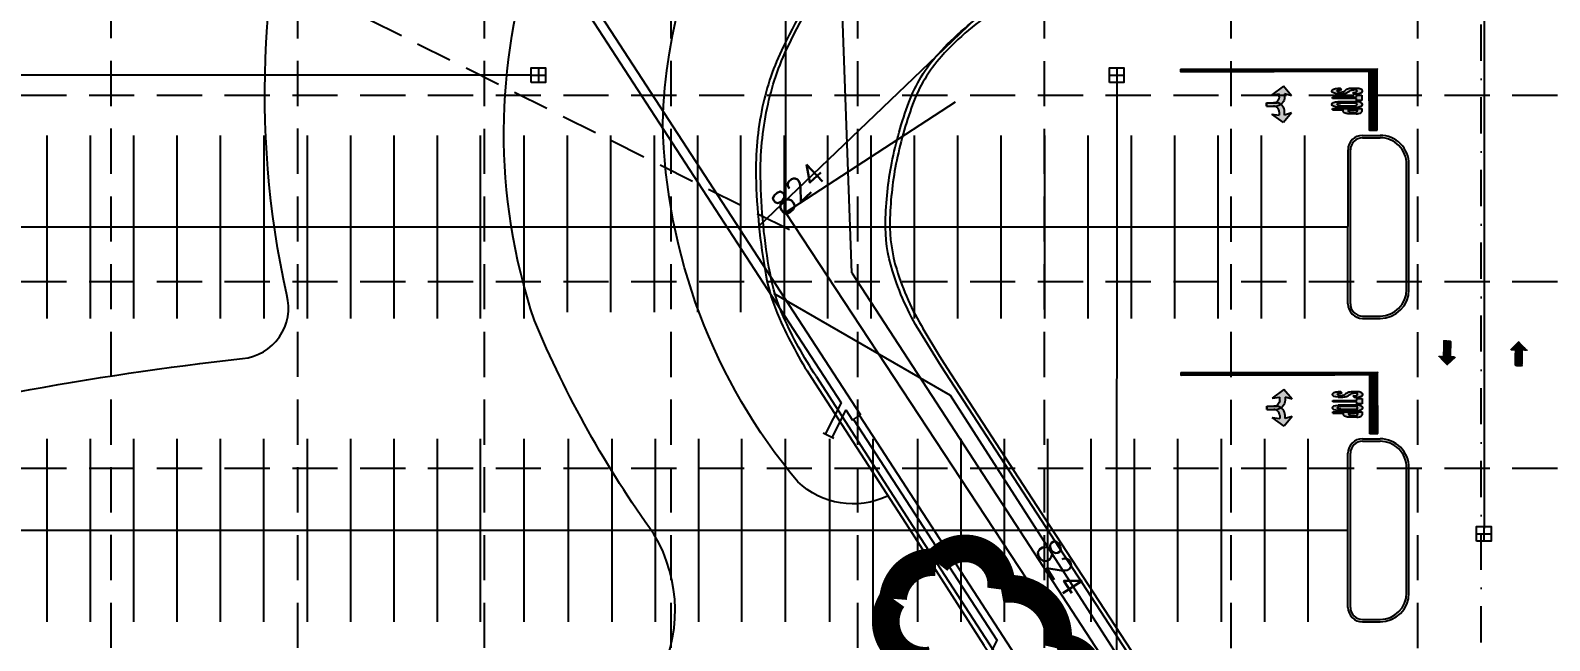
# Model space of a CAD drawing. Header units: inches. Extents: x -105549 to 5741, y -35602 to 5776.
# Drawn here: x 4793 to 5108.3, y 4614.9 to 4741.6 of the extents above; entities that cross this region are included whole.
import ezdxf

# ---------------------------------------------------------------- set-up
doc = ezdxf.new("R2010")
doc.units = ezdxf.units.IN
doc.header["$LTSCALE"] = 30
doc.header["$MEASUREMENT"] = 0
for name, pattern in [('CENTER2', [1.125, 0.75, -0.125, 0.125, -0.125]), ('DASHDOT2', [0.5, 0.25, -0.125, 0, -0.125]), ('DASHED2', [0.375, 0.25, -0.125]), ('HIDDEN', [0.375, 0.25, -0.125])]:
    doc.linetypes.add(name, pattern=pattern)
for name, color, linetype in [('A-ANNO-DIM', 9, 'Continuous'), ('A-SITE-CURB', 2, 'Continuous'), ('A-SITE-CURB-INNER', 7, 'Continuous'), ('A-SITE-PKSTRIPE', 7, 'Continuous'), ('A-SITE-PROPERTY', 6, 'DASHDOT2'), ('C-BLDG-OTLN', 8, 'Continuous'), ('CONC', 2, 'Continuous'), ('GRID', 254, 'HIDDEN'), ('INLET PROTECTION', 5, 'Continuous'), ('PR-SAN', 3, 'DASHED2'), ('PR-STM', 4, 'Continuous'), ('PR-STORM', 3, 'Continuous'), ('SEWERLINE', 253, 'DASHED2'), ('WATERLINE', 92, 'CENTER2'), ('x37001pst$0$p-stm', 5, 'Continuous'), ('x37001pto$0$P-CONT-LAND', 1, 'Continuous'), ('x37001pto$0$P-CONT-MNR', 1, 'Continuous'), ('x37001pto$0$P-CONT-TXT', 1, 'Continuous')]:
    doc.layers.add(name, color=color, linetype=linetype)
doc.styles.add('x37001pto$0$L80', font='simplex', dxfattribs={"height": 4.8})

# ---------------------------------------------------------------- blocks, each defined once
blk = doc.blocks.new('A$C1C146E1A')
h = blk.add_hatch(color=256)
edge = h.paths.add_edge_path()
edge.add_ellipse((23.99999586641206, 36.93289423644092), major_axis=(-0.05132577733456856, 8.93286268357224), ratio=0.4477714848969944, start_angle=269.8525913445367, end_angle=449.8525913445366)
edge.add_line((19.99999586696504, 36.93289423590068), (19.99999586696504, 8.932894236530046))
edge.add_ellipse((23.99999586641206, 8.932894236440916), major_axis=(-0.05132577733456856, -8.93286268357224), ratio=0.4477714848969944, start_angle=-89.85259134453662, end_angle=90.14740865546334)
edge.add_line((27.99999586584454, 8.932894236186257), (27.99999586585909, 36.93289423645183))
edge = h.paths.add_edge_path(flags=16)
edge.add_ellipse((23.99999586641206, 32.93289423644092), major_axis=(2.91038304567337e-11, 5.023872822712292), ratio=0.398099249433455, start_angle=270, end_angle=450, ccw=False)
edge.add_line((25.99999586587364, 32.93289425089642), (25.99999586590275, 12.93289422265843))
edge.add_ellipse((23.99999586641206, 12.93289423644092), major_axis=(2.91038304567337e-11, -5.023872822712292), ratio=0.398099249433455, start_angle=-90, end_angle=90, ccw=False)
edge.add_line((21.99999586645572, 12.93289423617171), (21.99999586645572, 32.93289423584429))
h.paths.add_polyline_path([(17.99999586641206, 44.93289423644092), (9.999995866426616, 44.93289423644092), (9.999995866426616, 36.93289423644455), (12.99999586639751, 36.93289423644092), (12.99999586642662, 0.9328942364409158), (14.99999586642662, 0.9328942364409158), (14.99999586641206, 36.9328942364391), (17.99999586642662, 36.9328942364391)])
edge = h.paths.add_edge_path()
edge.add_ellipse((3.999995866412064, 36.93289423644092), major_axis=(-0.05132577733456856, 8.93286268357224), ratio=0.4477714848969944, start_angle=269.8525913445367, end_angle=449.8525913445366)
edge.add_line((-4.133020411245525e-06, 36.93289423614624), (-4.133034963160753e-06, 30.139557458333))
edge.add_spline(control_points=[(-4.133034963160753e-06, 30.13955745815474), (0.09204347259947099, 28.86472447804044), (0.2551419532392174, 26.60585722379619), (0.9964238997781649, 23.05615149812002), (2.739652232121443, 20.05753078000635), (5.265942426631227, 17.33425267917119), (5.72814485852723, 15.02371705626138), (5.968363845808199, 13.82286978859338)], knot_values=[0, 0, 0, 0, 7.672008527506644, 13.5939759226332, 21.56241280565045, 28.20760964824187, 35.39869751881698, 35.39869751881698, 35.39869751881698, 35.39869751881698], degree=3, periodic=0)
edge.add_ellipse((3.999995866412064, 12.93289423644092), major_axis=(-0.0002045615832284872, 5.026276176095846), ratio=0.3979088945474419, start_angle=89.99907213681212, end_angle=280.1978993221585, ccw=False)
edge.add_line((1.999995866470272, 12.9328942358934), (1.999995866470272, 14.93289423588976))
edge.add_line((1.999995866470272, 14.93289423588976), (-4.133034963160753e-06, 12.93289423635542))
edge.add_line((-4.133034963160753e-06, 12.93289423635542), (-4.133049515075982e-06, 8.932894237072105))
edge.add_ellipse((3.999995866412064, 8.932894236440916), major_axis=(-0.05132577733456856, -8.93286268357224), ratio=0.4477714848969944, start_angle=-89.85259134453662, end_angle=90.14740865546334)
edge.add_line((7.999995865859091, 8.932894236295397), (7.999995865844539, 15.72620432535768))
edge.add_spline(control_points=[(7.999995865917299, 15.72620432497934), (7.816088724299334, 17.01538465035992), (7.477518166444497, 19.3887481755628), (6.425314879830694, 23.07887578747977), (4.312038273405051, 26.00018400862973), (2.404237270326121, 29.28988785453475), (2.140666816354496, 31.66517360373109), (1.999995866441168, 32.93289423645183)], knot_values=[0, 0, 0, 0, 7.822817244690111, 14.40170063673055, 22.72545192348302, 29.33066680926449, 36.8910053119441, 36.8910053119441, 36.8910053119441, 36.8910053119441], degree=3, periodic=0)
edge.add_ellipse((3.999995866412064, 32.93289423644092), major_axis=(2.91038304567337e-11, 5.023872822712292), ratio=0.398099249433455, start_angle=270, end_angle=450, ccw=False)
edge.add_line((5.999995865873643, 32.93289425071816), (5.999995865859091, 30.93289423643182))
edge.add_line((5.999995865859091, 30.93289423643182), (7.999995865844539, 32.9328942364391))
edge.add_line((7.999995865844539, 32.9328942364391), (7.999995865829987, 36.93289423666283))
h = blk.add_hatch(color=256)
edge = h.paths.add_edge_path()
edge.add_spline(control_points=[(34.71783742588013, 16.93289423644092), (35.03103759142687, 17.14481644366242), (36.04006071595359, 17.82755684814038), (37.14242669095984, 19.98061098251128), (37.85597113208496, 22.6313262495496), (37.95753864239668, 24.54651411920349), (37.99999586641206, 25.34710045020984)], knot_values=[0, 0, 0, 0, 2.249841176892016, 7.248213838741719, 13.92475078102982, 18.72031585888844, 18.72031585888844, 18.72031585888844, 18.72031585888844], degree=3, periodic=0)
edge.add_line((37.99999586642662, 25.34710045030442), (37.99999586641206, 36.51868802258832))
edge.add_spline(control_points=[(37.99999586641206, 36.51868802267563), (37.95753864239668, 37.31927435368198), (37.85597113208496, 39.23446222333223), (37.14242669095984, 41.88517749037055), (36.04006071595359, 44.03823162474146), (35.03103759142687, 44.72097202921941), (34.71783742588013, 44.93289423644092)], knot_values=[0, 0, 0, 0, 4.79556507785862, 11.47210202014672, 16.47047468199642, 18.72031585888844, 18.72031585888844, 18.72031585888844, 18.72031585888844], degree=3, periodic=0)
edge.add_line((34.71783742589469, 44.93289423644092), (33.99999586642662, 44.93289423644092))
edge.add_line((33.99999586642662, 44.93289423644092), (29.99999586642662, 44.93289423644092))
edge.add_line((29.99999586642662, 44.93289423644092), (29.99999586642662, 0.9328942364409158))
edge.add_line((29.99999586642662, 0.9328942364409158), (31.99999586642662, 0.9328942364409158))
edge.add_line((31.99999586642662, 0.9328942364409158), (31.99999586644117, 16.93289423644092))
edge.add_line((31.99999586644117, 16.93289423644092), (33.99999586642662, 16.93289423644092))
edge.add_line((33.99999586642662, 16.93289423644092), (34.71783742590924, 16.93289423644273))
edge = h.paths.add_edge_path(flags=16)
edge.add_arc((33.68660464645654, 36.93289423644273), 0.9999999999980618, 72.1451811161481, 89.99999997331958)
edge.add_line((33.68660464692221, 37.93289423644092), (31.99999586644117, 37.93289423644092))
edge.add_line((31.99999586644117, 37.93289423644092), (31.99999586645572, 24.93289423652095))
edge.add_line((31.99999586645572, 24.93289423652095), (33.68660464692221, 24.93289423659007))
edge.add_arc((33.68660464687855, 25.93289423658825), 0.9999999999980632, 270.0000000025013, 287.8548188995748)
edge.add_spline(control_points=[(33.99321078025969, 24.98105775941076), (34.25532923729043, 25.06549151303261), (34.85721284759347, 25.29427898961876), (35.49030212769867, 26.4514124014313), (35.92142932116985, 27.76426476417328), (35.97316008221242, 28.87761798064821), (35.99999586638296, 29.45517968686181)], knot_values=[0, 0, 0, 0, 1.581114370861386, 3.775431275722226, 6.945493626079587, 10.36269338531543, 10.36269338531543, 10.36269338531543, 10.36269338531543], degree=3, periodic=0)
edge.add_line((35.99999586641206, 29.45517968740387), (35.99999586641206, 33.41060878629105))
edge.add_spline(control_points=[(35.99999586641206, 33.41060878602002), (35.97316008224152, 33.98817049223362), (35.92142932119896, 35.10152370870856), (35.49030212772777, 36.41437607145053), (34.85721284762258, 37.57150948326307), (34.25532923731953, 37.80029695985286), (33.99321078028879, 37.88473071347107)], knot_values=[0, 0, 0, 0, 3.417199759235846, 6.587262109593207, 8.781579014454048, 10.36269338531543, 10.36269338531543, 10.36269338531543, 10.36269338531543], degree=3, periodic=0)
for p, q in [((5.999995865859091, 30.93289423644092), (7.999995865844539, 32.93289423644455)), ((9.999995866426616, 44.93289423644092), (17.99999586642662, 44.93289423644092)), ((9.999995866441168, 36.93289423644455), (9.999995866426616, 44.93289423644092)), ((12.99999586638296, 36.93289423644092), (9.999995866441168, 36.93289423644455)), ((12.99999586642662, 0.9328942364409158), (12.99999586638296, 36.93289423644092)), ((17.99999586642662, 36.93289423644092), (14.99999586642662, 36.93289423644092)), ((14.99999586642662, 36.93289423644092), (14.99999586642662, 0.9328942364409158)), ((17.99999586642662, 44.93289423644092), (17.99999586642662, 36.93289423644092)), ((29.99999586642662, 0.9328942364409158), (29.99999586642662, 44.93289423644092)), ((29.99999586642662, 44.93289423644092), (33.99999586642662, 44.93289423644092)), ((31.99999586644117, 24.93289423652095), (31.99999586644117, 37.93289423644092)), ((31.99999586644117, 37.93289423644092), (33.68660464695131, 37.93289423644092)), ((33.68660464692221, 24.93289423659007), (31.99999586642662, 24.93289423652095)), ((33.99999586642662, 44.93289423644092), (34.71783742588013, 44.93289423644092)), ((35.99999586641206, 33.41060878672215), (35.99999586641206, 29.45517968678723)), ((37.99999586641206, 36.51868802267381), (37.99999586641206, 25.34710045020802)), ((1.999995867023245, 14.93289423644092), (-4.132962203584611e-06, 12.93289423643728)), ((14.99999586642662, 0.9328942364409158), (12.99999586642662, 0.9328942364409158)), ((31.99999586642662, 0.9328942364409158), (29.99999586642662, 0.9328942364409158)), ((31.99999586642662, 0.9328942364409158), (31.99999586644117, 16.93289423644092)), ((33.99999586642662, 16.93289423644092), (31.99999586644117, 16.93289423644092)), ((34.71783742588013, 16.93289423644092), (33.99999586642662, 16.93289423644092))]:
    blk.add_line(p, q)
for points in [[(-4.133034963160753e-06, 36.93289423644092), (-4.133034963160753e-06, 30.13955745800922)], [(5.999995865859091, 30.93289423644455), (5.999995865859091, 32.93289423643)], [(7.999995865844539, 32.93289423644455), (7.999995865844539, 36.93289423644092)], [(19.99999586696504, 36.93289423644092), (19.99999586696504, 8.932894236440916)], [(21.99999586644117, 32.93289423644092), (21.99999586647027, 12.93286754669316)], [(25.9999958658882, 12.93286754670407), (25.99999586585909, 32.93289423643)], [(27.99999586584454, 8.932894236440916), (27.99999586584454, 8.932894236440916), (27.99999586584454, 36.93289423644092)], [(-4.133034963160753e-06, 12.93289423636452), (-4.133034963160753e-06, 8.932894236440916)], [(1.999995866470272, 14.93289423586975), (1.999995866470272, 12.93286754669316)], [(7.999995865844539, 8.932894236440916), (7.999995865844539, 8.932894236440916), (7.999995865844539, 15.72620435224599)]]:
    blk.add_lwpolyline(points)
for centre, start, end in [((33.68660464692221, 36.93289423629176), 72.14518114419573, 89.99999999833247), ((33.6866046468931, 25.93289423659007), 270.0000000016675, 287.8548188558042)]:
    blk.add_arc(centre, 1, start, end)
for centre, major_axis, ratio, start_param, end_param in [((3.999995866412064, 36.93289423644092), (-0.05132577733456856, 8.932862683572239), 0.4477714848969944, 4.709816214000917, 7.851408867590709), ((23.99999586641206, 36.93289423644092), (-0.05132577733456856, 8.932862683572239), 0.4477714848969944, 4.709816214000917, 7.851408867590709), ((3.999995866412064, 32.93289423644092), (2.91038304567337e-11, 5.023872822712292), 0.398099249433455, 4.71238898038469, 7.853981633974483), ((23.99999586641206, 32.93289423644092), (2.91038304567337e-11, 5.023872822712292), 0.398099249433455, 4.71238898038469, 7.853981633974483)]:
    blk.add_ellipse(centre, major_axis=major_axis, ratio=ratio, start_param=start_param, end_param=end_param)
at = {"extrusion": (0, 0, -0.9999999999999998)}
for centre in [(3.999995866412064, 8.932894236440916), (23.99999586641206, 8.932894236440916)]:
    blk.add_ellipse(centre, major_axis=(-0.05132577733456856, -8.932862683572239), ratio=0.4477714848969944, start_param=4.709816214000917, end_param=7.851408867590709, dxfattribs=at)
at = {"extrusion": (0, 0, -0.9999999999999999)}
blk.add_ellipse((3.999995866412064, 12.93289423644092), major_axis=(-0.000204561583228486, 5.026276176095807), ratio=0.3979088945474419, start_param=1.392809406836333, end_param=4.712405174652328, dxfattribs=at)
at = {"extrusion": (0, 0, -1)}
blk.add_ellipse((23.99999586641206, 12.93289423644092), major_axis=(2.91038304567337e-11, -5.023872822712292), ratio=0.398099249433455, start_param=4.71238898038469, end_param=7.853981633974483, dxfattribs=at)
for points in [[(-4.133034963160753e-06, 30.13955745815474), (0.3730429823044688, 26.32173549252184), (1.053593427059241, 23.44002149745575), (2.986550944537157, 19.95610533523723), (4.939540675317403, 17.26807792083491), (5.968363845808199, 13.82286978859338)], [(7.999995865917299, 15.72620432497934), (7.351427225337829, 19.58346710179831), (6.355209365283372, 22.71842749179268), (4.20548469296773, 26.28211837403433), (2.689230092713842, 29.2160897285321), (1.999995866441168, 32.93289423645183)], [(37.99999586641206, 36.51868802267563), (37.80352581836632, 38.90840780210783), (36.9328703507199, 42.13113885543498), (35.61550626228563, 44.25492890514215), (34.71783742588013, 44.93289423644092)], [(37.99999586641206, 25.34710045020984), (37.80352581836632, 22.95738067077764), (36.9328703507199, 19.73464961745049), (35.61550626228563, 17.61085956773968), (34.71783742588013, 16.93289423644092)]]:
    blk.add_spline(points, degree=3)
for points in [[(35.99999586641206, 33.41060878602002), (35.97316008224152, 33.98817049223362), (35.92142932119896, 35.10152370870856), (35.49030212772777, 36.41437607145053), (34.85721284762258, 37.57150948326307), (34.25532923731953, 37.80029695985286), (33.99321078028879, 37.88473071347107)], [(35.99999586638296, 29.45517968686181), (35.97316008221242, 28.87761798064821), (35.92142932116985, 27.76426476417328), (35.49030212769867, 26.4514124014313), (34.85721284759347, 25.29427898961876), (34.25532923729043, 25.06549151303261), (33.99321078025969, 24.98105775941076)]]:
    blk.add_open_spline(points, degree=3, knots=[0, 0, 0, 0, 3.417199759235846, 6.587262109593207, 8.781579014454048, 10.36269338531543, 10.36269338531543, 10.36269338531543, 10.36269338531543])
blk = doc.blocks.new('A$C14571C61')
blk.add_hatch(color=256).paths.add_polyline_path([(49.33332555474772, 42.66666666667788), (25.33332555473316, 62.66666666667516), (30.6666588880762, 45.33333333333485), (22.66665888794523, 45.33333333333394, 0.3548366194942922), (-7.778595318086445e-06, 26.66666666672518), (-7.778595318086445e-06, -9.094947017729282e-13), (7.999992221404682, 9.094947017729282e-13), (7.999992221404682, 17.33333333333576, -0.4142135623727863), (22.66665888806165, 32.00000000000182), (30.6666588880762, 32.00000000000273), (27.99999222139013, 13.33333333331666)])
for p, q in [((30.66665888806165, 45.33333333333394), (22.66665888794523, 45.33333333333394)), ((25.33332555474772, 62.66666666666788), (49.33332555473316, 42.66666666666788)), ((25.33332555473316, 62.66666666666788), (30.66665888806165, 45.33333333333394)), ((49.33332555473316, 42.66666666666788), (27.99999222140468, 13.33333333333394)), ((-7.778595318086445e-06, 0), (-7.778595318086445e-06, 26.66666666675519)), ((7.999992221404682, 0), (-7.778595318086445e-06, 0)), ((7.999992221404682, 0), (7.999992221404682, 17.33333333333576)), ((22.66665888806165, 32.00000000000182), (22.6666588880762, 32.00000000000182)), ((22.6666588880762, 32.00000000000182), (30.66665888806165, 32.00000000000182)), ((27.99999222140468, 13.33333333333394), (30.66665888806165, 32.00000000000182))]:
    blk.add_line(p, q)
for centre, radius, start, end in [((22.82901395151566, 22.04094980390983), 23.29294935487217, 90.39936270447136, 168.5455569926245), ((22.6666588880762, 17.33333333333576), 14.66666666666667, 90, 180)]:
    blk.add_arc(centre, radius, start, end)

msp = doc.modelspace()

# ---------------------------------------------------------------- hatches: boundary and pattern name
at = {"layer": 'A-ANNO-DIM'}
h = msp.add_hatch(dxfattribs=at)
h.set_pattern_fill('ANSI31', scale=0.08333333333333333, angle=90.07622371580015, style=0)
h.set_pattern_definition([(135.0762237158002, (5072.522199305888, 4720.812638660459), (-0.007355890133574022, -0.007375488105016019), [])])
h.paths.add_polyline_path([(5031.671901127594, 4733.537674304198), (5031.672641194151, 4732.981382016119), (5070.855527287011, 4733.033509187794), (5070.871787132707, 4720.811297663753), (5072.522199305888, 4720.812638660459), (5072.505198214892, 4733.591997109386)])
h = msp.add_hatch(dxfattribs=at)
h.set_pattern_fill('ANSI31', scale=0.08333333333333333, angle=90.07622371580015, style=0)
h.set_pattern_definition([(135.0762237158002, (5072.606011347136, 4657.812694410225), (-0.007355890133574022, -0.007375488105016019), [])])
h.paths.add_polyline_path([(5031.755713168848, 4670.537730053965), (5031.756453235405, 4669.981437765886), (5070.939339328258, 4670.03356493756), (5070.955599173962, 4657.811353413519), (5072.606011347136, 4657.812694410225), (5072.58901025614, 4670.592052859152)])
at = {"layer": 'C-BLDG-OTLN'}
h = msp.add_hatch(dxfattribs=at)
h.set_pattern_fill('LINE', scale=0.3333333333333333, angle=43.67419924098308, style=0)
h.set_pattern_definition([(43.67419924098301, (4870.01237757277, 4434.740494194644), (-0.02877319929208805, 0.03013659094205739), [])])
h.paths.add_polyline_path([(5087.848145055323, 4677.136796608276), (5086.348546474735, 4677.171496718918), (5086.272483518027, 4673.884362993034), (5085.272803200642, 4673.90749519458), (5086.981851416087, 4672.117480056011), (5088.77186655486, 4673.826528271355), (5087.772082098265, 4673.849662883134)])
h = msp.add_hatch(dxfattribs=at)
h.set_pattern_fill('LINE', scale=0.3333333333333333, angle=223.6741992409831, style=0)
h.set_pattern_definition([(223.6741992409829, (5318.941529996519, 4914.363102959949), (0.02877319929208805, -0.03013659094205739), [])])
h.paths.add_polyline_path([(5101.105762513966, 4671.966800546346), (5102.605361094538, 4671.93210043569), (5102.681424051261, 4675.219234161617), (5103.681104368661, 4675.196101960042), (5101.972056153187, 4676.986117098582), (5100.182041014428, 4675.277068883268), (5101.181825471038, 4675.253934271444)])

# ---------------------------------------------------------------- linework, layer by layer
for p, q in [((5031.671882572587, 4733.55162170836), (5031.672641194151, 4732.981382016119)), ((5031.671901127594, 4733.537674304198), (5072.505198214892, 4733.591997109386)), ((5070.855527287011, 4733.033509187794), (5031.672641194151, 4732.981382016119)), ((5070.871787132707, 4720.811297663753), (5070.85552724524, 4733.033509187753)), ((5070.855527287011, 4733.033509187794), (5070.871787132707, 4720.811297663753)), ((5072.522199305888, 4720.812638660459), (5070.871787132707, 4720.811297663753)), ((5031.755694613841, 4670.551677458127), (5031.756453235405, 4669.981437765886)), ((5031.755713168848, 4670.537730053965), (5072.58901025614, 4670.592052859152)), ((5070.939339328258, 4670.03356493756), (5031.756453235405, 4669.981437765886)), ((5070.955599173962, 4657.811353413519), (5070.939339286494, 4670.033564937519)), ((5070.939339328258, 4670.03356493756), (5070.955599173962, 4657.811353413519)), ((5072.606011347136, 4657.812694410225), (5070.955599173962, 4657.811353413519))]:
    msp.add_line(p, q)
at = {"layer": 'A-SITE-CURB', "color": 7}
for p, q in [((5069.442776712822, 4719.773551478109), (5073.094211330928, 4719.773381928841)), ((5066.441151470426, 4684.773690823306), (5066.442637332482, 4716.773690788803)), ((5079.092725270108, 4687.773103348518), (5079.093932544652, 4713.771883366586)), ((5069.441012167634, 4681.773551519102), (5073.092446677445, 4681.773381969862)), ((5069.439851421892, 4656.773551546037), (5073.09128575059, 4656.773381996827)), ((5066.438226179482, 4621.773690891263), (5066.439712125561, 4653.773690856731)), ((5079.08979981381, 4624.77310341649), (5079.091007144976, 4650.773103388419)), ((5069.438086876689, 4618.773551587059), (5073.089521221147, 4618.77338203782))]:
    msp.add_line(p, q, dxfattribs=at)
for centre, radius, start, end in [((5069.442637413245, 4716.773551481354), 3, 89.99733957407946, 179.9973394237963), ((5073.093932731776, 4713.773381935316), 6, 359.9856897223995, 89.99733957421846), ((5073.092725276583, 4687.773381963401), 6, 269.9973395742185, 359.9973394238061), ((5069.441151467181, 4684.773551515864), 3, 179.9973394237995, 269.9973395742185), ((5069.439712122316, 4653.773551549282), 3, 89.99733957435744, 179.9973394237963), ((5073.091007151452, 4650.77338200331), 6, 359.9973394238126, 89.99733957421846), ((5073.089799820271, 4624.773382031366), 6, 269.9973395742185, 359.9973394238061), ((5069.438226176251, 4621.773551583821), 3, 179.9973394237995, 269.9973395743574)]:
    msp.add_arc(centre, radius, start, end, dxfattribs=at)
at = {"layer": 'A-SITE-CURB-INNER', "color": 7, "linetype": 'ByBlock'}
for p, q in [((5069.442753496231, 4719.273551478647), (5073.094188114308, 4719.273381929379)), ((5066.941151469888, 4684.773667606714), (5066.942637331958, 4716.773667572212)), ((5078.592725270661, 4687.773126566419), (5078.593932545191, 4713.771906584487)), ((5069.441035384225, 4682.273551518563), (5073.092469894036, 4682.273381969324)), ((5069.439828205286, 4656.273551546576), (5073.091262533999, 4656.273381997366)), ((5066.938226178958, 4621.773667673362), (5066.939712125022, 4653.773667638816)), ((5078.589799814348, 4624.773126634391), (5078.591007145529, 4650.773126606335)), ((5069.438110093295, 4619.273551586521), (5073.089544437738, 4619.273382037281))]:
    msp.add_line(p, q, dxfattribs=at)
for centre, radius, start, end in [((5069.442637413245, 4716.773551481354), 2.5, 89.99733957407946, 179.9973394237963), ((5073.093932731776, 4713.773381935316), 5.5, 359.9856897223995, 89.99733957421846), ((5073.092725276583, 4687.773381963401), 5.5, 269.9973395742185, 359.9973394238061), ((5069.441151467181, 4684.773551515864), 2.5, 179.9973394237995, 269.9973395742185), ((5069.439712122316, 4653.773551549282), 2.5, 89.99733957435744, 179.9973394237963), ((5073.091007151452, 4650.77338200331), 5.5, 359.9973394238126, 89.99733957421846), ((5073.089799820271, 4624.773382031366), 5.5, 269.9973395742185, 359.9973394238061), ((5069.438226176251, 4621.773551583821), 2.5, 179.9973394237995, 269.9973395743574)]:
    msp.add_arc(centre, radius, start, end, dxfattribs=at)
at = {"layer": 'A-SITE-PKSTRIPE', "color": 7, "linetype": 'DASHDOT2'}
msp.add_line((5094.087920027843, 4584.283374968902), (5094.102794515929, 4904.625094156465), dxfattribs=at)
at = {"layer": 'A-SITE-PKSTRIPE', "color": 7}
for p, q in [((4796.442777660181, 4719.786228452736), (4796.441013099218, 4681.786228493715)), ((4805.442777650474, 4719.785810530404), (4805.441013089527, 4681.785810571382)), ((4814.442777640768, 4719.785392608072), (4814.441013079835, 4681.78539264905)), ((4823.442777631077, 4719.784974685754), (4823.441013070114, 4681.784974726717)), ((4832.442777621371, 4719.784556763407), (4832.441013060423, 4681.784556804399)), ((4841.442777611664, 4719.784138841089), (4841.441013050702, 4681.784138882053)), ((4850.442777601958, 4719.783720918756), (4850.441013041011, 4681.78372095972)), ((4859.442777592252, 4719.783302996409), (4859.441013031304, 4681.783303037402)), ((4868.442777582561, 4719.782885074092), (4868.441013021598, 4681.78288511507)), ((4877.44277757284, 4719.782467151759), (4877.441013011907, 4681.782467192737)), ((4886.441013002201, 4681.782049270405), (4886.442777563148, 4719.782049229412)), ((4895.442777553442, 4719.781631307094), (4895.441012992495, 4681.781631348073)), ((4904.439987192221, 4719.781213513765), (4904.43828342529, 4683.090418751206)), ((4913.43998718253, 4719.780795591418), (4913.438283415584, 4683.090000828874)), ((4922.439987172809, 4719.7803776691), (4922.438283405878, 4683.089582906541)), ((4931.439987163118, 4719.779959746767), (4931.438283396186, 4683.089164984209)), ((4940.438283386466, 4683.088747061876), (4940.439987153426, 4719.77954182442)), ((4949.439987143705, 4719.779123902103), (4949.438222582758, 4681.779123943081)), ((4958.437196782499, 4719.778706108758), (4958.435432221537, 4681.778706149766)), ((4967.437196772793, 4719.778288186426), (4967.435432211845, 4681.778288227419)), ((4976.434406411572, 4719.777870393096), (4976.43264185061, 4681.777870434089)), ((4985.434406401866, 4719.777452470764), (4985.432641840918, 4681.777452511757)), ((4994.43440639216, 4719.777034548431), (4994.432641831212, 4681.777034589424)), ((5003.434406382468, 4719.776616626114), (5003.432641821506, 4681.776616667092)), ((5012.434406372762, 4719.776198703767), (5012.4326418118, 4681.776198744774)), ((5012.434406372762, 4719.776198703781), (5012.4326418118, 4681.776198744774)), ((5021.434406363056, 4719.775780781449), (5021.432641802094, 4681.775780822441)), ((5021.434406363056, 4719.775780781463), (5021.432641802094, 4681.775780822441)), ((5030.43440635335, 4719.775362859131), (5030.432641792402, 4681.775362900124)), ((5030.43440635335, 4719.775362859131), (5030.432641792402, 4681.775362900109)), ((5039.434406343644, 4719.774944936784), (5039.432641782681, 4681.774944977791)), ((5039.434406343644, 4719.774944936798), (5039.432641782681, 4681.774944977791)), ((5048.434406333952, 4719.774527014466), (5048.43264177299, 4681.774527055459)), ((5048.434406333952, 4719.774527014481), (5048.43264177299, 4681.774527055459)), ((5057.434406324232, 4719.774109092148), (5057.432641763284, 4681.774109133141)), ((5057.434406324232, 4719.774109092119), (5057.432641763284, 4681.774109133097)), ((4761.441895252065, 4700.787853715825), (5066.441894443458, 4700.773690900562)), ((4796.439852038486, 4656.786228515761), (4796.438087477538, 4618.786228556739)), ((4805.439852028794, 4656.785810593428), (4805.438087467832, 4618.785810634421)), ((4814.439852019088, 4656.785392671096), (4814.43808745814, 4618.785392712074)), ((4823.439852009382, 4656.784974748778), (4823.438087448434, 4618.784974789742)), ((4832.43985199969, 4656.784556826431), (4832.438087438728, 4618.784556867424)), ((4841.43985198997, 4656.784138904113), (4841.438087429022, 4618.784138945077)), ((4850.439851980278, 4656.783720981781), (4850.438087419316, 4618.783721022744)), ((4859.439851970557, 4656.783303059434), (4859.438087409624, 4618.783303100427)), ((4868.439851960866, 4656.782885137116), (4868.438087399918, 4618.782885178094)), ((4877.43985195116, 4656.782467214784), (4877.438087390212, 4618.782467255762)), ((4886.438087380506, 4618.782049333429), (4886.439851941454, 4656.782049292451)), ((4895.439851931762, 4656.781631370119), (4895.4380873708, 4618.781631411097)), ((4904.657061570295, 4656.781203361475), (4904.655297009355, 4618.781203402484)), ((4913.657061560603, 4656.780785439143), (4913.655296999648, 4618.780785480153)), ((4922.657061550897, 4656.780367516825), (4922.655296989941, 4618.780367557823)), ((4931.657061541191, 4656.779949594493), (4931.655296980235, 4618.779949635494)), ((4940.65529697053, 4618.779531713166), (4940.657061531499, 4656.779531672146)), ((4949.657061521779, 4656.779113749828), (4949.655296960816, 4618.779113790806)), ((4958.874271160341, 4656.778685741185), (4958.872506599379, 4618.778685782177)), ((4967.87427115062, 4656.778267818852), (4967.872506589672, 4618.778267859845)), ((4977.091480789168, 4656.777839810224), (4977.08971622822, 4618.777839851202)), ((4986.091480779462, 4656.777421887891), (4986.089716218514, 4618.777421928884)), ((4995.09148076977, 4656.777003965544), (4995.089716208808, 4618.777004006552)), ((5004.091480760064, 4656.776586043226), (5004.089716199102, 4618.776586084205)), ((5013.091480750358, 4656.776168120894), (5013.089716189395, 4618.776168161887)), ((5013.091480750358, 4656.776168120909), (5013.089716189395, 4618.776168161887)), ((5022.091480740652, 4656.775750198562), (5022.089716179704, 4618.775750239569)), ((5022.091480740652, 4656.775750198576), (5022.089716179704, 4618.775750239569)), ((5031.091480730945, 4656.775332276244), (5031.089716169998, 4618.775332317251)), ((5031.091480730945, 4656.775332276244), (5031.089716169998, 4618.775332317236)), ((5040.091480721254, 4656.774914353911), (5040.089716160292, 4618.774914394904)), ((5040.091480721254, 4656.774914353926), (5040.089716160292, 4618.774914394904)), ((5049.091480711548, 4656.774496431593), (5049.0897161506, 4618.774496472586)), ((5049.091480711548, 4656.774496431608), (5049.0897161506, 4618.774496472586)), ((5058.091480701842, 4656.774078509261), (5058.089716140894, 4618.774078550268)), ((5058.091480701842, 4656.774078509232), (5058.089716140894, 4618.774078550225)), ((4761.438969795752, 4637.787853783724), (5066.438969152528, 4637.773690968505))]:
    msp.add_line(p, q, dxfattribs=at)
at = {"layer": 'A-SITE-PROPERTY', "color": 7}
msp.add_lwpolyline([(4369.073351725834, 4929.040170670589), (4369.060672484484, 4653.69783633796), (4347.128582932462, 4610.542428018976), (4347.123338259495, 4457.21859095736), (5104.564712729058, 4457.829763202157, -0.03290652140655619), (5094.086463585598, 4584.301938500968), (5094.099366883966, 4763.791939598188), (4823.44336419928, 4763.803538165419), (4823.449402536731, 4904.655664505714), (4762.294967421534, 4904.659654380725, 0.2476969470313169), (4741.618573817381, 4893.836475284217, -0.7064720868083769), (4610.535530388384, 4929.024417048073)], format="xyb", close=True, dxfattribs=at)
at = {"layer": 'CONC', "color": 253}
for points in [[(4983.03040513452, 4775.882594037479, 0.04874781902802788), (4968.570636680745, 4766.150904766919, 0.06952437050345524), (4960.290418418559, 4757.121894588518, 0.03744147411061978), (4949.22935678528, 4738.178256946579, 0.06184830686655187), (4944.914393847715, 4725.585046965189, 0.05699586697458444), (4943.5819209829, 4711.251753390139, 0.03990434972779421), (4945.650330547988, 4690.829484004096, 0.05929887677511829), (4948.448444407943, 4681.757061237911, 0.03985565536785768), (4955.174137447301, 4669.36611181575)], [(4956.112675621494, 4669.750527567587, -0.04099621948043715), (4949.297249296053, 4682.109983098771, -0.06130712166373078), (4946.506507651497, 4691.146537716866, -0.03994094553571777), (4944.55659932445, 4711.136717212724, -0.05604400439924108), (4945.910413060282, 4725.408779649077, -0.06044269883228549), (4950.31585396389, 4738.38530737975, -0.03935633945908561), (4960.873175099352, 4756.541086493155, -0.06928329075848125), (4968.381465628072, 4764.702982848687, -0.04756255382721138), (4981.738061045372, 4773.717430883344)], [(4977.576456914365, 4679.036847298819, -0.06029950604897716), (4971.918364612478, 4691.65298257708, -0.0807640435196496), (4970.474105369379, 4701.904727756752, -0.04308463522447127), (4971.788152045292, 4714.10004667559, -0.04060879248458295), (4975.316565563446, 4726.623530353699, -0.09473523259982437), (4981.439517656308, 4736.730032732738, -0.06618504967009994), (4992.784930980732, 4746.383675925206)], [(4993.991123688777, 4746.237660996173, 0.07005458165972989), (4982.081357020271, 4736.171498571201, 0.09443681329059148), (4976.101256726367, 4726.215475118737, 0.04036698926853593), (4972.6427264675, 4713.810296757248, 0.04317988044181459), (4971.381857976561, 4701.834328028023, 0.08000815383576666), (4972.792710187877, 4691.900789664769, 0.05951300341790381), (4978.272823359437, 4679.617666581241)]]:
    msp.add_lwpolyline(points, format="xyb", dxfattribs=at)
for points in [[(4982.017876437419, 4671.863217406826), (4977.576456914367, 4679.036847298819)], [(5127.090654233258, 4450.437869924187), (5105.923827956842, 4482.944157821282), (5085.944358915172, 4513.687896612838), (5064.576792194781, 4546.499676317664), (5043.201196638336, 4579.407910745647), (5041.367819460788, 4582.25959363329), (5024.910293993707, 4607.547762911559), (5004.732111685094, 4638.467389600881), (4984.115562252811, 4670.182386792986), (4982.709931709172, 4672.328410978484), (4981.732530959682, 4673.845559246405), (4978.272823359437, 4679.617666581243)], [(4955.174137447301, 4669.36611181575), (4975.406774244392, 4638.122120661744), (4990.90450458641, 4613.935357537866), (4994.198329937299, 4608.953388209546), (5010.296465288343, 4584.08895429382), (5028.222702670834, 4556.724152754541), (5045.839268145247, 4529.5541453674), (5061.154442189194, 4506.132819553947), (5064.15263672897, 4500.981153124364), (5081.087636964828, 4475.23850082003), (5098.698122237796, 4448.091298967313)], [(4956.112675621495, 4669.750527567588), (4976.148239056009, 4638.662000523313), (4992.002559864235, 4614.207590962445), (4994.772639173125, 4609.868742651855), (5011.080439334831, 4584.657428398091), (5029.082572946623, 4557.079647435855), (5046.654366928606, 4530.077909771561), (5061.929382160881, 4506.731705940708), (5081.825560941348, 4475.717804362499)], [(5126.729216854788, 4449.525988402003), (5105.190001821687, 4482.57106733508), (5085.32456091783, 4513.206172308607), (5063.778674815336, 4546.180139593278), (5042.509351616406, 4578.884270942744), (4982.017876437419, 4671.863217406826)]]:
    msp.add_lwpolyline(points, dxfattribs=at)
at = {"layer": 'GRID', "color": 253, "linetype": 'HIDDEN', "ltscale": 1.25}
for p, q in [((4809.762210801031, 3488.369730538461), (4809.762210801031, 5735.410172878532)), ((4848.50291213367, 3488.363639690072), (4848.50291213367, 5735.410172878532)), ((4887.243613466309, 3488.357548841682), (4887.243613466309, 5735.410172878532)), ((4925.984314798949, 3488.351457993293), (4925.984314798949, 5735.410172878532)), ((4964.725016131588, 3488.345367144903), (4964.725016131588, 5735.410172878532)), ((5003.465717464228, 3488.339276296514), (5003.465717464228, 5735.410172878532)), ((5042.206418796972, 3488.333185448124), (5042.206418796972, 5735.410172878532)), ((5080.947120129612, 3488.327094599735), (5080.947120129611, 5735.410172878532)), ((4228.651690811232, 4728.15193822949), (5700.79834145205, 4728.15193822949)), ((4228.651690811232, 4689.411236896745), (5700.79834145205, 4689.411236896745)), ((4228.651690811232, 4650.670535564211), (5700.79834145205, 4650.670535564211))]:
    msp.add_line(p, q, dxfattribs=at)
at = {"layer": 'INLET PROTECTION', "color": 5, "ltscale": 100, "const_width": 5.742058242963155}
msp.add_lwpolyline([(4994.439427646263, 4625.487929286875, 0.5205670505517462), (4994.439427646263, 4625.487929286875, 0.7651954600696135), (4981.035149526262, 4631.125632176534, 0.4178788784126488), (4972.032802258123, 4623.551442272519, 0.6649002420699669), (4979.942382144509, 4610.78870927528, 0.744833174426672), (4989.738221644009, 4597.140485001395, 0.9756416855879776), (5004.702339442347, 4596.198314866936, 0.5205670505517462), (5012.890181164515, 4606.596754829143, 0.5205670505517462), (5006.052311038249, 4613.27894871826, 0.5402640007904789), (4994.439427646263, 4625.487929286875)], format="xyb", close=True, dxfattribs=at)
at = {"layer": 'PR-SAN', "color": 32}
msp.add_line((4950.532180796637, 4700.165155084973), (4666.193821395453, 4842.37109140663), dxfattribs=at)
at = {"layer": 'PR-STM'}
msp.add_line((5094.744946969418, 4638.164000073994), (5094.744946969418, 4777.56975005618), dxfattribs=at)
at = {"layer": 'PR-STM', "color": 4}
for p, q in [((4896.943358018367, 4732.281491985346), (4899.943358018365, 4732.281491985346)), ((4898.443358018366, 4733.781491985347), (4898.443358018366, 4730.781491985345)), ((5016.943357888989, 4732.275919686934), (5019.943357888988, 4732.275919686934)), ((5018.443357888988, 4733.775919686935), (5018.443357888988, 4730.775919686933))]:
    msp.add_line(p, q, dxfattribs=at)
for points in [[(4896.943358018367, 4730.781491985345), (4896.943358018367, 4733.781491985347), (4899.943358018365, 4733.781491985347), (4899.943358018365, 4730.781491985345)], [(5016.943357888989, 4730.775919686933), (5016.943357888989, 4733.775919686935), (5019.943357888988, 4733.775919686935), (5019.943357888988, 4730.775919686933)]]:
    msp.add_lwpolyline(points, close=True, dxfattribs=at)
at = {"layer": 'PR-STORM', "color": 140}
for p, q in [((4896.943358018367, 4732.281491985346), (4779.943358147742, 4732.287064283759)), ((5018.443357888988, 4730.775919686933), (5018.43750677003, 4607.775919819429))]:
    msp.add_line(p, q, dxfattribs=at)
at = {"layer": 'PR-STORM', "color": 4}
for p, q in [((5094.622319079218, 4638.547934343429), (5094.622319079218, 4635.547934343427)), ((5093.122319079219, 4637.047934343428), (5096.122319079217, 4637.047934343428))]:
    msp.add_line(p, q, dxfattribs=at)
msp.add_lwpolyline([(5093.122319079219, 4635.547934343427), (5093.122319079219, 4638.547934343429), (5096.122319079217, 4638.547934343429), (5096.122319079217, 4635.547934343427)], close=True, dxfattribs=at)
at = {"layer": 'SEWERLINE', "color": 30, "linetype": 'Continuous'}
for p, q in [((4949.86202534558, 4975.082132599095), (4949.71862242095, 4703.780451467637)), ((4949.718622420949, 4703.780451467637), (4985.03139450328, 4726.761129935505)), ((4949.718622420949, 4703.780451467637), (5010.251631489336, 4611.734300096135))]:
    msp.add_line(p, q, dxfattribs=at)
at = {"layer": 'WATERLINE', "color": 3, "linetype": 'Continuous'}
for p, q in [((4963.492706743135, 4691.231874432689), (4953.185017171008, 4977.807459916867)), ((4963.492706743134, 4691.231874432689), (5135.684684225726, 4426.636724913896))]:
    msp.add_line(p, q, dxfattribs=at)
at = {"layer": 'x37001pst$0$p-stm', "color": 5}
for p, q in [((4836.530671176304, 4856.306650395468), (4961.27356181915, 4664.23877810473)), ((4895.963151066685, 4768.4697655653), (4965.286798129333, 4661.731455092132)), ((4961.273561819151, 4664.238778104732), (4957.969575440939, 4657.75360255011)), ((4962.216971090849, 4662.786201444202), (4959.306116538969, 4657.072678256757)), ((4962.21697109085, 4662.786201444203), (4963.609507082517, 4660.642099895575)), ((4963.609507082517, 4660.642099895575), (4965.286798129333, 4661.731455092132)), ((4963.819168463368, 4660.778269295145), (4993.636451736387, 4614.868300989728)), ((4965.07713674848, 4661.595285692563), (5047.032786677692, 4535.407354476692)), ((4959.751630238312, 4656.845703492305), (4957.524061741596, 4657.980577314563)), ((4992.192744402764, 4612.034543692851), (4993.636451736387, 4614.868300989727))]:
    msp.add_line(p, q, dxfattribs=at)
at = {"layer": 'x37001pto$0$P-CONT-LAND', "color": 43, "flags": 128}
for points, elevation in [([(4986.806521800659, 4438.609588030356, 0.3026935809504601), (4981.335946196564, 4468.798173433674, 0.1969883810824309), (4943.047182887106, 4481.165682785256, -0.03473418954087148), (4755.95134168948, 4497.988942569008, -0.05626303064439508), (4729.447654218716, 4504.220792157174, -0.271683322962074), (4713.07775286476, 4534.860602417595, -0.005587038043396242), (4714.336663610869, 4620.166612190395, -0.3394321847825119), (4743.71607567383, 4655.913657316447, -0.03792793039972295), (4837.055637178359, 4673.442743593127, 0.4629285467382609), (4846.237827368816, 4686.655861045137, -0.1381344801995762), (4852.093307979131, 4790.662217480037, -0.02323230951040648), (4868.787408612277, 4828.411512601683, 0.567042948001407), (4863.436593855625, 4840.293974983127, 0.01319785251736695), (4777.813798760816, 4858.341870059097, -0.04152160582636902), (4764.251655357455, 4861.8997991373, 0.04627008388809398), (4736.443177460505, 4866.670712577793, 0.1987199654566827), (4729.514421735077, 4864.895260590187, -0.3026387604660578), (4630.764170842071, 4861.762169421883, -0.1037349800856832), (4602.374222811706, 4890.672800731828, -0.2275335671019665), (4596.508177398521, 4965.772183174733, -0.1744676539261434)], 822), ([(5018.948926718076, 4446.984263229318, -0.06221629402342212), (5025.909244042986, 4462.250567745787, 0.5566085352577782), (4997.634189224932, 4506.180042037315), (4778.902932699646, 4506.000841263758, -0.4142135623730949), (4768.894743321088, 4515.992645173108), (4768.842074247249, 4580.280161747781, -0.414213562373095), (4778.8338781566, 4590.288351126337), (4895.957957964428, 4590.384307808694, 0.5842512767677676), (4922.429589225133, 4636.961806412428, -0.05664219549009077), (4897.611223946855, 4681.347198586707, -0.3340364908388544), (4944.568785432542, 4821.578494449354, 0.006255293933180237), (4955.46519427741, 4827.914887345594, 0.1045423492066266), (4969.516420888087, 4842.582607034015, 0.4927534875844114), (4965.724134689597, 4849.562429965512, 0.01548436089955842), (4840.432528660219, 4862.511349414749, 0.03921027870499681), (4769.260488746886, 4869.197745081678, 0.01617339573085006), (4736.798934197609, 4870.128168922181, 0.1433811060911855), (4727.772613951847, 4867.337821878318, -0.3024880616702573), (4632.388026487684, 4864.285150182046, -0.1034340541931842), (4604.936404601714, 4892.234775397077, -0.2270548659042114), (4599.27439040723, 4964.60776356865, -0.1742588970152828)], 823), ([(4970.873778277682, 4644.859568031215, -0.3091685960839857), (4952.256598051058, 4647.842385598017, -0.1698340267122864), (4924.25261804005, 4722.246763713313, -0.275016496589308), (4983.118229039904, 4815.752729578726, -0.01930670352711797), (5042.575977698197, 4845.724384588887, 0.1820792932576952), (5059.819636902318, 4862.474520576478, 0.537915001741058), (5054.663796225618, 4869.275713789034, -0.01531494294776063), (5000.525141971293, 4872.300233498326, 0.03123397433475543), (4823.82428058055, 4882.581468318695, 0.05130106545632773), (4772.698281462451, 4882.697913234803, 0.05946069069175463), (4735.269589453533, 4874.144346599586, 0.02205039630869555), (4726.030806168616, 4869.780383166451, -0.3023267761811116), (4634.011824158155, 4866.808199998762, -0.103113026394771), (4607.498708798723, 4893.796650135067, -0.2265419191281401), (4602.040759956991, 4963.443482538468, -0.1740361216287837)], 824)]:
    msp.add_lwpolyline(points, format="xyb", dxfattribs=dict(at, elevation=elevation))
at = {"layer": 'x37001pto$0$P-CONT-MNR', "color": 43, "elevation": 824, "flags": 128}
for points in [[(4944.18303714158, 4700.94192843144), (4989.188984160449, 4744.062490234831), (5056.111479486398, 4822.771853072427), (5172.433680355331, 4832.147562499463), (5229.149491862226, 4894.127250070516), (5229.149491862226, 4894.127250070516), (5229.149491862226, 4894.127250070516)], [(4947.208986993741, 4686.986986574071), (4983.898782187206, 4665.861850337886), (5033.552844127043, 4588.434047255289), (5028.963070747966, 4556.336880040089)]]:
    msp.add_lwpolyline(points, dxfattribs=at)

# ---------------------------------------------------------------- block references
at = {"layer": 'A-ANNO-DIM', "color": 7}
for name, p, xscale, yscale, zscale, rotation in [('A$C14571C61', (5049.521608553689, 4725.86792884647), -0.08333333334013523, 0.08333333333575865, 0.08333333333333333, 270.1058933435092), ('A$C1C146E1A', (5063.080925763997, 4729.535526958537), 0.1388888888856331, 0.1388888888905058, 0.1388888888889201, 270.0465540880879), ('A$C14571C61', (5049.520721652588, 4726.534593537373), 0.08333333334013374, 0.08333333333575865, 0.08333333333333333, 270.046554088091), ('A$C14571C61', (5049.605420594943, 4662.867984596236), -0.08333333334013523, 0.08333333333575865, 0.08333333333333333, 270.1058933435092), ('A$C1C146E1A', (5063.164737805244, 4666.535582708303), 0.1388888888856331, 0.1388888888905058, 0.1388888888889201, 270.0465540880879), ('A$C14571C61', (5049.604533693842, 4663.534649287138), 0.08333333334013374, 0.08333333333575865, 0.08333333333333333, 270.046554088091)]:
    msp.add_blockref(name, p, dxfattribs=dict(at, xscale=xscale, yscale=yscale, zscale=zscale, rotation=rotation))

# ---------------------------------------------------------------- texts
at = {"layer": 'x37001pto$0$P-CONT-TXT', "color": 43, "style": 'x37001pto$0$L80'}
for rotation, p in [(43.77439671238167, (4949.521088161356, 4702.690091607681, 828)), (302.6718492331971, (5001.362879567215, 4633.886101587971, 828))]:
    msp.add_text('824', height=4.799999999999999, rotation=rotation, dxfattribs=at).set_placement(p)

doc.saveas('drawing.dxf')
